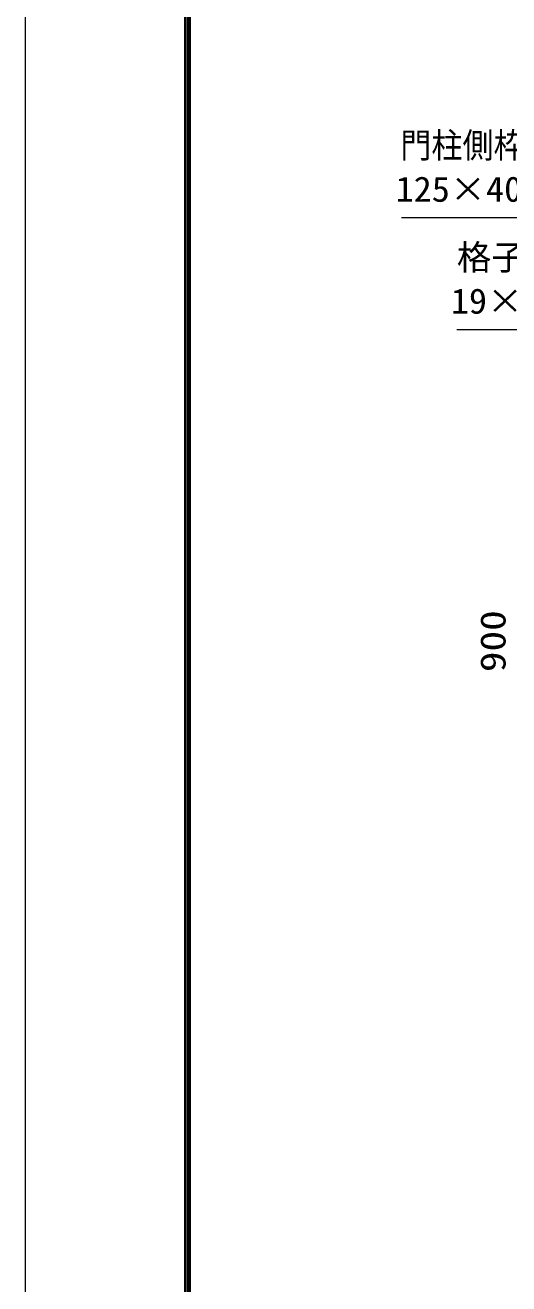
# Model space of a CAD drawing. Units: millimetres at full size; details may follow other scales. Extents: x -5940 to 5940, y -4200 to 4200.
# Drawn here: x -5940 to -4782, y -2394 to 622 of the extents above; entities that cross this region are included whole.
import ezdxf
from ezdxf.enums import TextEntityAlignment as Align

# ---------------------------------------------------------------- set-up
doc = ezdxf.new("R2010")
doc.units = ezdxf.units.MM
doc.header["$LTSCALE"] = 20
doc.layers.add('0-0_D-TTL', color=7, linetype='Continuous', lineweight=18)
doc.layers.add('0-5_寸法線', color=4, linetype='Continuous', lineweight=18)
doc.styles.add('ＭＳ ゴシック', font='')
doc.styles.get('ＭＳ ゴシック').set_extended_font_data('MS Gothic')

# ---------------------------------------------------------------- blocks, each defined once
blk = doc.blocks.new('S27')
at = {"layer": '0-5_寸法線'}
for points in [[(-16374036.3, 58510118), (-16359758.7, 58510118), (-16354895.2, 58502077.8), (-16354377.6, 58501222.2)], [(-16355037.8, 58501991.6), (-16354377.6, 58501222.2), (-16354752.6, 58502164.1)]]:
    blk.add_lwpolyline(points, dxfattribs=at)
at = {"layer": '0-5_寸法線', "color": 254, "style": 'ＭＳ ゴシック'}
for s, width, p in [('門柱側枠材 STKR400', 0.9, (-16374096.8, 58512614.9)), ('125×40×2.3t', 1.05, (-16374324.3, 58510514.9))]:
    blk.add_text(s, height=1212, dxfattribs=dict(at, width=width)).set_placement(p, align=Align.BOTTOM_LEFT)
blk = doc.blocks.new('S28')
at = {"layer": '0-5_寸法線'}
for points in [[(-16371391.6, 58504755), (-16359523.6, 58504755), (-16351968.2, 58491952.9), (-16351459.9, 58491091.7)], [(-16352111.7, 58491868.2), (-16351459.9, 58491091.7), (-16351824.7, 58492037.6)]]:
    blk.add_lwpolyline(points, dxfattribs=at)
at = {"layer": '0-5_寸法線', "color": 254, "style": 'ＭＳ ゴシック'}
blk.add_text('格子 STKMR290', height=1212, dxfattribs=at).set_placement((-16371391.6, 58507251.8), align=Align.BOTTOM_LEFT)
at = {"layer": '0-5_寸法線', "color": 254, "style": 'ＭＳ ゴシック', "width": 1.05}
blk.add_text('19×19×1.6t', height=1212, dxfattribs=at).set_placement((-16371679.6, 58505151.8), align=Align.BOTTOM_LEFT)

msp = doc.modelspace()

# ---------------------------------------------------------------- linework, layer by layer
at = {"layer": '0-0_D-TTL'}
for points in [[(-5940, -4200), (5940, -4200), (5940, 4200), (-5940, 4200)], [(-5558.14, 3889.71), (5558.14, 3889.71), (5558.14, -3888.86), (-5558.14, -3888.86)], [(-5554.61, 3886.18), (5554.61, 3886.18), (5554.61, -3885.32), (-5554.61, -3885.32)], [(-5551.07, 3882.64), (5551.07, 3882.64), (5551.07, -3881.79), (-5551.07, -3881.79)], [(-5547.54, 3879.11), (5547.54, 3879.11), (5547.54, -3878.25), (-5547.54, -3878.25)], [(-5544, 3875.57), (5544, 3875.57), (5544, -3874.71), (-5544, -3874.71)]]:
    msp.add_lwpolyline(points, close=True, dxfattribs=at)

# ---------------------------------------------------------------- block references
at = {"layer": '0-5_寸法線', "xscale": 0.05, "yscale": 0.05}
for name in ['S27', 'S28']:
    msp.add_blockref(name, (813662.76, -2925345.27), dxfattribs=at)

# ---------------------------------------------------------------- texts
at = {"layer": '0-5_寸法線', "color": 254, "style": 'ＭＳ ゴシック', "width": 1.2}
msp.add_text('900', height=60.56, rotation=90, dxfattribs=at).set_placement((-4772.05, -928.26), align=Align.BOTTOM_LEFT)

doc.saveas('drawing.dxf')
